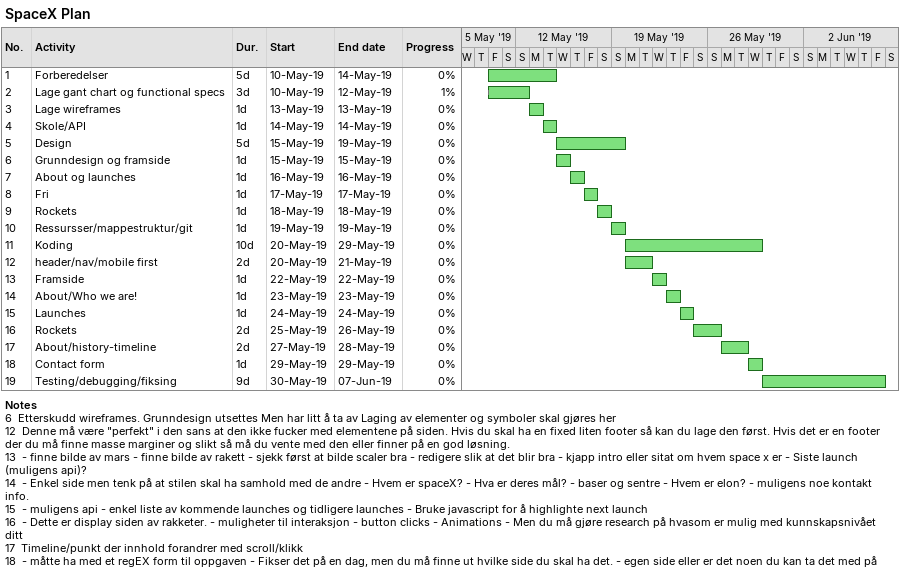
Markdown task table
SpaceX Plan

| ID | Task | Duration | Start | Finish | % complete |
|---|---|---|---|---|---|
| 1 | Forberedelser | 5d | 2019-05-10 | 2019-05-14 | 0 |
| 2 | Lage gant chart og functional specs | 3d | 2019-05-10 | 2019-05-12 | 1 |
| 3 | Lage wireframes | 1d | 2019-05-13 | 2019-05-13 | 0 |
| 4 | Skole/API | 1d | 2019-05-14 | 2019-05-14 | 0 |
| 5 | Design | 5d | 2019-05-15 | 2019-05-19 | 0 |
| 6 | Grunndesign og framside | 1d | 2019-05-15 | 2019-05-15 | 0 |
| 7 | About og launches | 1d | 2019-05-16 | 2019-05-16 | 0 |
| 8 | Fri | 1d | 2019-05-17 | 2019-05-17 | 0 |
| 9 | Rockets | 1d | 2019-05-18 | 2019-05-18 | 0 |
| 10 | Ressursser/mappestruktur/git | 1d | 2019-05-19 | 2019-05-19 | 0 |
| 11 | Koding | 10d | 2019-05-20 | 2019-05-29 | 0 |
| 12 | header/nav/mobile first | 2d | 2019-05-20 | 2019-05-21 | 0 |
| 13 | Framside | 1d | 2019-05-22 | 2019-05-22 | 0 |
| 14 | About/Who we are! | 1d | 2019-05-23 | 2019-05-23 | 0 |
| 15 | Launches | 1d | 2019-05-24 | 2019-05-24 | 0 |
| 16 | Rockets | 2d | 2019-05-25 | 2019-05-26 | 0 |
| 17 | About/history-timeline | 2d | 2019-05-27 | 2019-05-28 | 0 |
| 18 | Contact form | 1d | 2019-05-29 | 2019-05-29 | 0 |
| 19 | Testing/debugging/fiksing | 9d | 2019-05-30 | 2019-06-07 | 0 |

Notes
- 6: Etterskudd wireframes. Grunndesign utsettes Men har litt å ta av Laging av elementer og symboler skal gjøres her
- 12: Denne må være "perfekt" i den sans at den ikke fucker med elementene på siden. Hvis du skal ha en fixed liten footer så kan du lage den først. Hvis det er en footer der du må finne masse marginer og slikt så må du vente med den eller finner på en god løsning.
- 13: - finne bilde av mars - finne bilde av rakett - sjekk først at bilde scaler bra - redigere slik at det blir bra - kjapp intro eller sitat om hvem space x er - Siste launch (muligens api)?
- 14: - Enkel side men tenk på at stilen skal ha samhold med de andre - Hvem er spaceX? - Hva er deres mål? - baser og sentre - Hvem er elon? - muligens noe kontakt info.
- 15: - muligens api - enkel liste av kommende launches og tidligere launches - Bruke javascript for å highlighte next launch
- 16: - Dette er display siden av rakketer. - muligheter til interaksjon - button clicks - Animations - Men du må gjøre research på hvasom er mulig med kunnskapsnivået ditt
- 17: Timeline/punkt der innhold forandrer med scroll/klikk
- 18: - måtte ha med et regEX form til oppgaven - Fikser det på en dag, men du må finne ut hvilke side du skal ha det. - egen side eller er det noen du kan ta det med på
